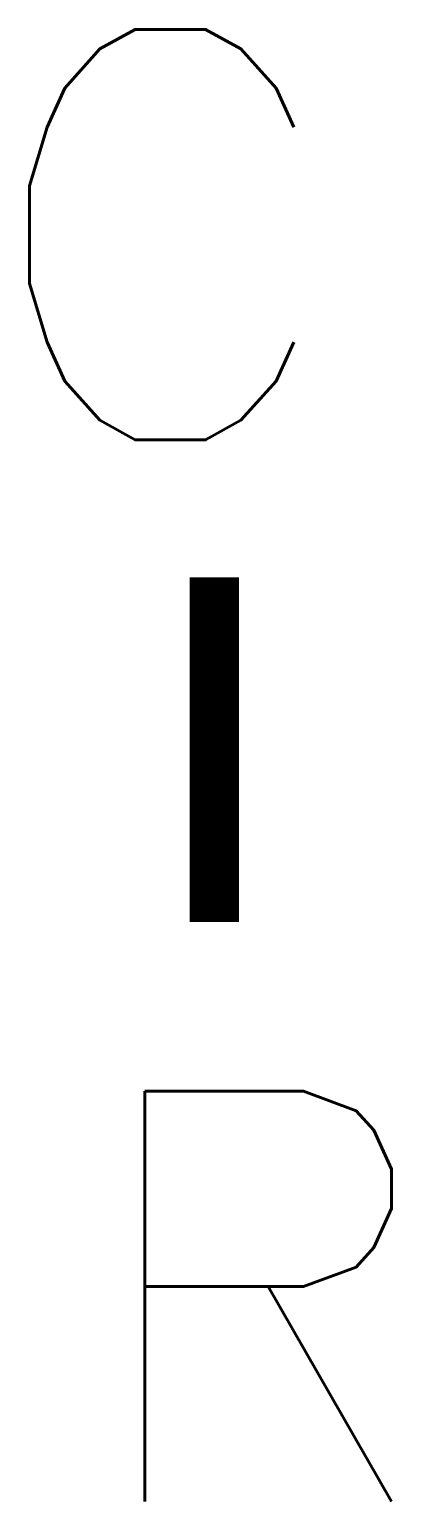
# Model space of a CAD drawing. Extents: x -0.04 to 0.048, y -0.126 to 0.233.
import ezdxf

# ---------------------------------------------------------------- set-up
doc = ezdxf.new("R2010")
doc.units = 0
doc.header["$LTSCALE"] = 250
doc.header["$MEASUREMENT"] = 0
doc.layers.add('CIRCUITOS', color=7, linetype='CONTINUOUS')
doc.styles.add('ROMANS', font='ROMANS.shx', dxfattribs={"height": 0.1})

msp = doc.modelspace()

# ---------------------------------------------------------------- linework, layer by layer
at = {"layer": 'CIRCUITOS', "const_width": 0.012}
msp.add_lwpolyline([(0.00534, 0.0993), (0.00534, 0.0153)], dxfattribs=at)

# ---------------------------------------------------------------- texts
at = {"layer": 'CIRCUITOS', "style": 'ROMANS', "flags": 1}
msp.add_attdef('C', (-0.0525, 0.1328), '', height=0.1, dxfattribs=at)
at = {"layer": 'CIRCUITOS', "style": 'ROMANS'}
msp.add_attdef('R', (-0.0287, -0.12589), '', height=0.1, dxfattribs=at)

doc.saveas('drawing.dxf')
